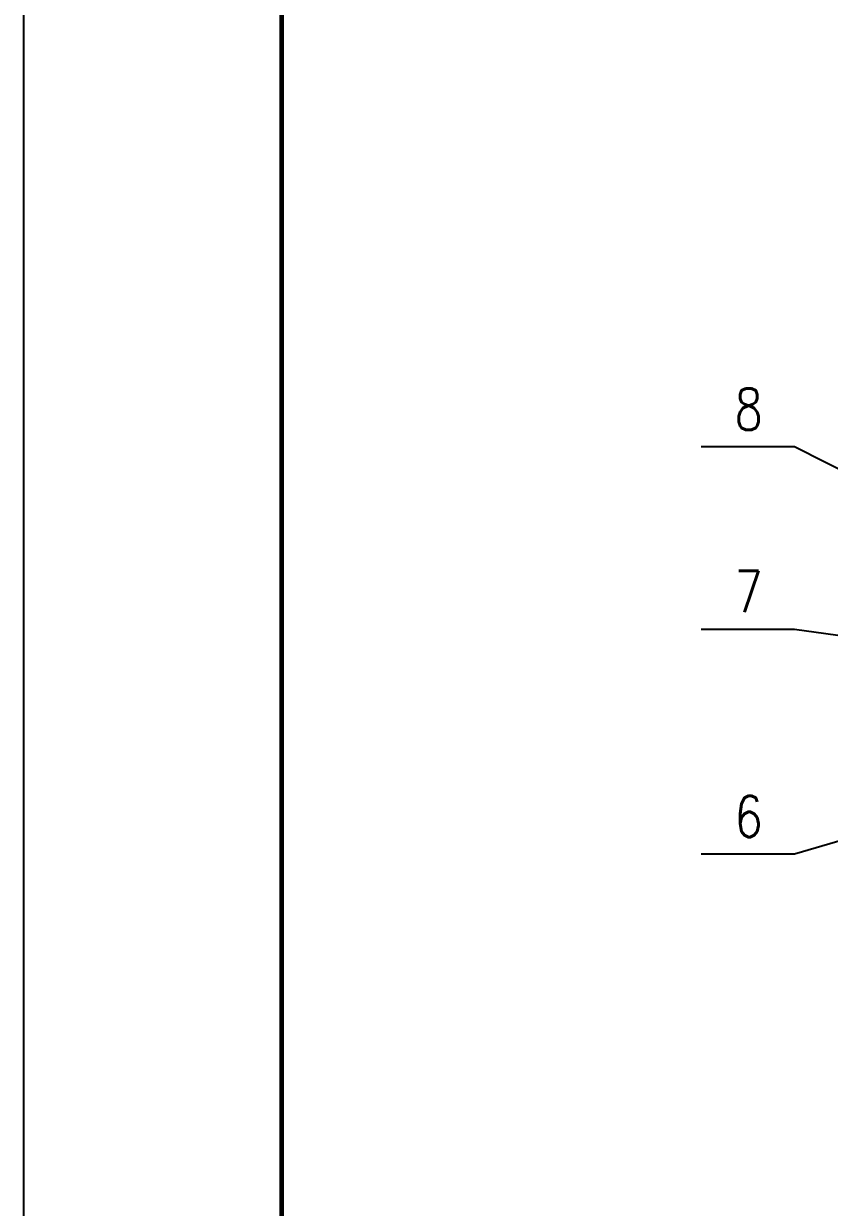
# Model space of a CAD drawing. Header units: millimetres. Extents: x -1286879 to -1269059, y -656245 to -631015.
# Drawn here: x -1286879 to -1284538, y -650973 to -647535 of the extents above; entities that cross this region are included whole.
import ezdxf

# ---------------------------------------------------------------- set-up
doc = ezdxf.new("R2010")
doc.units = ezdxf.units.MM
doc.layers.get('0').update_dxf_attribs({"linetype": 'CONTINUOUS'})
doc.styles.add('HZ', font='txt.shx', dxfattribs={"width": 0.8, "bigfont": 'hztxt.shx'})

msp = doc.modelspace()

# ---------------------------------------------------------------- linework, layer by layer
at = {"color": 1}
msp.add_line((-1286879.2, -656244.5), (-1286879.2, -631014.5), dxfattribs=at)
at = {"color": 2, "lineweight": 60}
msp.add_line((-1286129.2, -655944.5), (-1286129.2, -631314.5), dxfattribs=at)
at = {"color": 2}
for p, q in [((-1284911.2, -648763.6), (-1284639.8, -648763.6)), ((-1284911.2, -649293.5), (-1284639.8, -649293.5)), ((-1284911.2, -649946.8), (-1284639.8, -649946.8))]:
    msp.add_line(p, q, dxfattribs=at)
at = {"ltscale": 0.5}
for p, q in [((-1284639.8, -648763.6), (-1283553.2, -649314.4)), ((-1284639.8, -649293.5), (-1283646.3, -649431.4)), ((-1284639.8, -649946.8), (-1283457.6, -649600.9))]:
    msp.add_line(p, q, dxfattribs=at)

# ---------------------------------------------------------------- texts
at = {"ltscale": 0.5, "style": 'HZ', "width": 0.8}
for s, p in [('8', (-1284814, -648715.1)), ('7', (-1284814, -649245)), ('6', (-1284814, -649898.4))]:
    msp.add_text(s, height=120, dxfattribs=at).set_placement(p)

doc.saveas('drawing.dxf')
